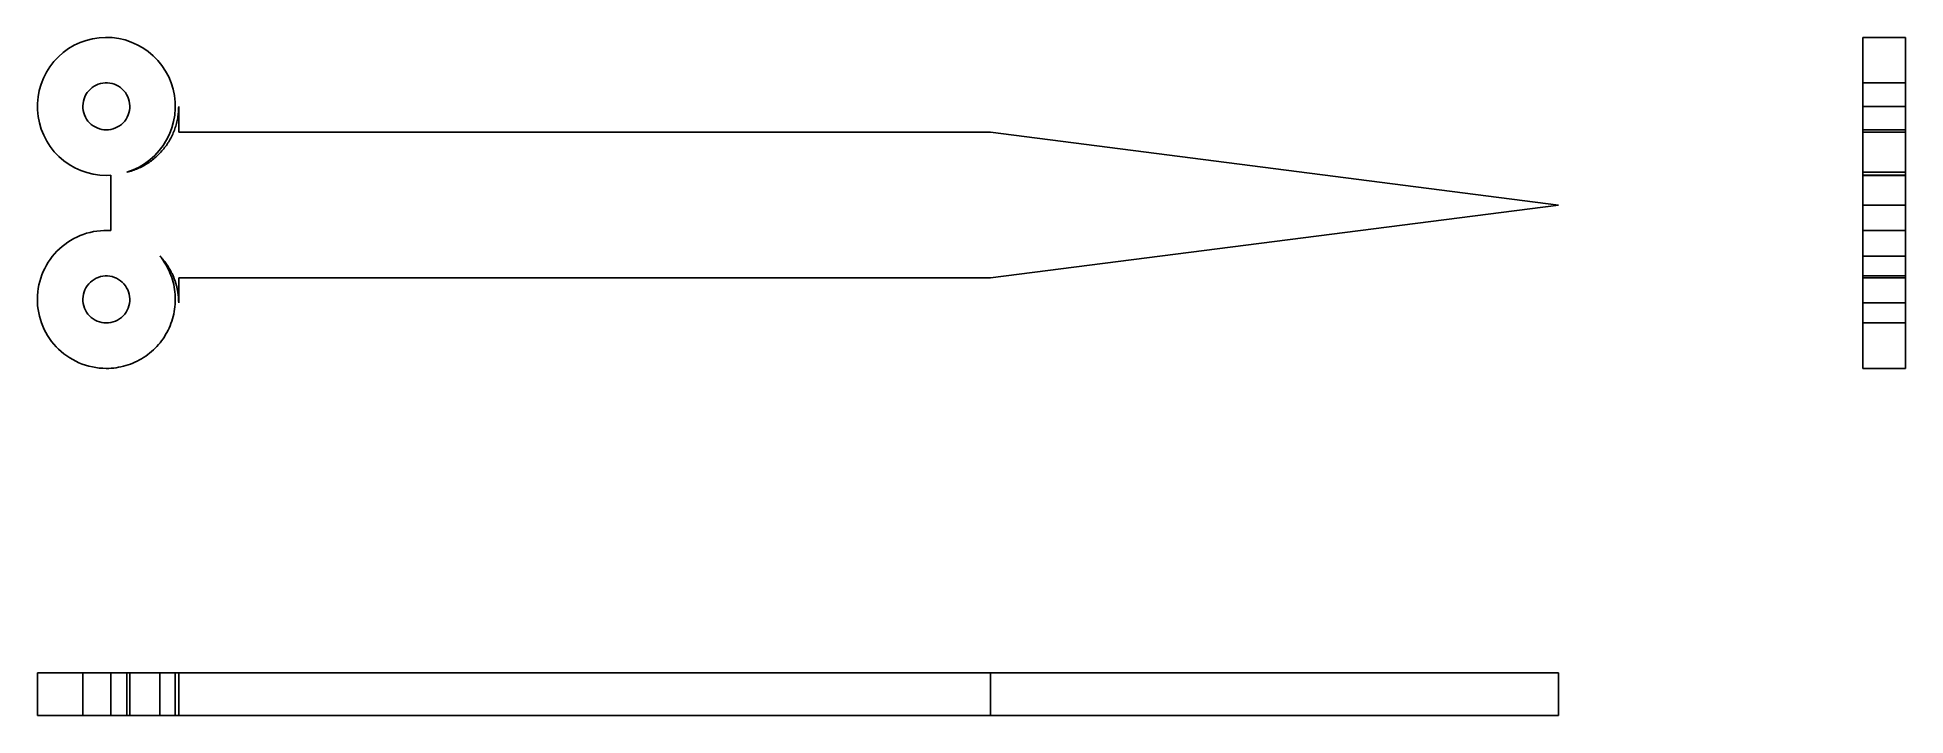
# Model space of a CAD drawing. Extents: x 0 to 1.36, y 0 to 0.49.
import ezdxf

# ---------------------------------------------------------------- set-up
doc = ezdxf.new("R2010")
doc.units = 0
doc.linetypes.add('HIDDEN', pattern=[0.055415, 0.036962, -0.018453])
for name, color, linetype in [('FRONT', 7, 'CONTINUOUS'), ('LEFT', 7, 'CONTINUOUS'), ('LEFT_HID', 7, 'HIDDEN'), ('TOP', 7, 'CONTINUOUS'), ('TOP_HID', 7, 'HIDDEN')]:
    doc.layers.add(name, color=color, linetype=linetype)

msp = doc.modelspace()

# ---------------------------------------------------------------- linework, layer by layer
at = {"layer": 'FRONT'}
for p, q in [((0.031174, 0.49027), (0.026854, 0.488253)), ((0.035665, 0.491868), (0.031174, 0.49027)), ((0.040287, 0.493033), (0.035665, 0.491868)), ((0.044999, 0.493755), (0.040287, 0.493033)), ((0.049758, 0.494027), (0.044999, 0.493755)), ((0.054522, 0.493847), (0.049758, 0.494027)), ((0.059247, 0.493217), (0.054522, 0.493847)), ((0.063891, 0.492141), (0.059247, 0.493217)), ((0.068412, 0.49063), (0.063891, 0.492141)), ((0.07277, 0.488698), (0.068412, 0.49063)), ((0.015305, 0.479893), (0.01204, 0.476419)), ((0.018884, 0.483041), (0.015305, 0.479893)), ((0.022745, 0.485836), (0.018884, 0.483041)), ((0.026854, 0.488253), (0.022745, 0.485836)), ((0.076925, 0.486361), (0.07277, 0.488698)), ((0.08084, 0.483641), (0.076925, 0.486361)), ((0.084479, 0.480563), (0.08084, 0.483641)), ((0.08781, 0.477153), (0.084479, 0.480563)), ((0.090804, 0.473443), (0.08781, 0.477153)), ((0.004411, 0.464374), (0.002666, 0.459938)), ((0.006569, 0.468625), (0.004411, 0.464374)), ((0.009119, 0.472652), (0.006569, 0.468625)), ((0.01204, 0.476419), (0.009119, 0.472652)), ((0.093432, 0.469466), (0.090804, 0.473443)), ((0.095671, 0.465258), (0.093432, 0.469466)), ((0.097502, 0.460857), (0.095671, 0.465258)), ((0.000473, 0.450671), (0.000044, 0.445923)), ((0.001349, 0.455356), (0.000473, 0.450671)), ((0.002666, 0.459938), (0.001349, 0.455356)), ((0.034031, 0.449231), (0.033569, 0.447589)), ((0.034654, 0.450818), (0.034031, 0.449231)), ((0.035431, 0.452336), (0.034654, 0.450818)), ((0.036357, 0.453768), (0.035431, 0.452336)), ((0.03742, 0.455101), (0.036357, 0.453768)), ((0.038611, 0.456322), (0.03742, 0.455101)), ((0.039917, 0.457418), (0.038611, 0.456322)), ((0.041326, 0.458379), (0.039917, 0.457418)), ((0.042823, 0.459194), (0.041326, 0.458379)), ((0.044395, 0.459857), (0.042823, 0.459194)), ((0.046024, 0.460359), (0.044395, 0.459857)), ((0.047696, 0.460697), (0.046024, 0.460359)), ((0.049392, 0.460867), (0.047696, 0.460697)), ((0.051098, 0.460867), (0.049392, 0.460867)), ((0.052794, 0.460697), (0.051098, 0.460867)), ((0.054466, 0.460359), (0.052794, 0.460697)), ((0.056095, 0.459857), (0.054466, 0.460359)), ((0.057667, 0.459194), (0.056095, 0.459857)), ((0.059164, 0.458379), (0.057667, 0.459194)), ((0.060573, 0.457418), (0.059164, 0.458379)), ((0.06188, 0.456322), (0.060573, 0.457418)), ((0.06307, 0.455101), (0.06188, 0.456322)), ((0.064133, 0.453768), (0.06307, 0.455101)), ((0.065059, 0.452336), (0.064133, 0.453768)), ((0.065837, 0.450818), (0.065059, 0.452336)), ((0.06646, 0.449231), (0.065837, 0.450818)), ((0.066921, 0.447589), (0.06646, 0.449231)), ((0.098907, 0.456302), (0.097502, 0.460857)), ((0.099875, 0.451634), (0.098907, 0.456302)), ((0.100395, 0.446895), (0.099875, 0.451634)), ((0.000044, 0.445923), (0.000067, 0.441156)), ((0.000067, 0.441156), (0.000542, 0.436413)), ((0.000542, 0.436413), (0.001464, 0.431736)), ((0.033273, 0.44591), (0.033145, 0.444209)), ((0.033145, 0.444209), (0.033188, 0.442505)), ((0.033188, 0.442505), (0.0334, 0.440813)), ((0.033569, 0.447589), (0.033273, 0.44591)), ((0.0334, 0.440813), (0.033779, 0.43915)), ((0.033779, 0.43915), (0.034322, 0.437534)), ((0.034322, 0.437534), (0.035024, 0.435979)), ((0.035024, 0.435979), (0.035876, 0.434502)), ((0.064614, 0.434502), (0.065467, 0.435979)), ((0.065467, 0.435979), (0.066168, 0.437534)), ((0.066168, 0.437534), (0.066711, 0.43915)), ((0.066711, 0.43915), (0.06709, 0.440813)), ((0.067218, 0.44591), (0.066921, 0.447589)), ((0.06709, 0.440813), (0.067302, 0.442505)), ((0.067345, 0.444209), (0.067218, 0.44591)), ((0.067302, 0.442505), (0.067345, 0.444209)), ((0.099251, 0.432684), (0.100082, 0.437377)), ((0.100082, 0.437377), (0.100465, 0.442129)), ((0.100465, 0.442129), (0.100395, 0.446895)), ((0.10242, 0.436507), (0.102255, 0.435477)), ((0.102562, 0.437541), (0.10242, 0.436507)), ((0.102683, 0.438577), (0.102562, 0.437541)), ((0.102783, 0.439615), (0.102683, 0.438577)), ((0.10286, 0.440655), (0.102783, 0.439615)), ((0.102915, 0.441697), (0.10286, 0.440655)), ((0.102948, 0.44274), (0.102915, 0.441697)), ((0.102959, 0.443783), (0.102948, 0.44274)), ((0.102959, 0.427007), (0.102959, 0.443783)), ((0.001464, 0.431736), (0.002825, 0.427168)), ((0.002825, 0.427168), (0.004613, 0.422749)), ((0.004613, 0.422749), (0.006811, 0.418519)), ((0.035876, 0.434502), (0.036872, 0.433118)), ((0.036872, 0.433118), (0.038, 0.431839)), ((0.038, 0.431839), (0.03925, 0.43068)), ((0.03925, 0.43068), (0.040609, 0.42965)), ((0.040609, 0.42965), (0.042064, 0.428761)), ((0.042064, 0.428761), (0.043601, 0.428021)), ((0.043601, 0.428021), (0.045203, 0.427438)), ((0.045203, 0.427438), (0.046856, 0.427017)), ((0.046856, 0.427017), (0.048542, 0.426763)), ((0.048542, 0.426763), (0.050245, 0.426678)), ((0.050245, 0.426678), (0.051948, 0.426763)), ((0.051948, 0.426763), (0.053634, 0.427017)), ((0.053634, 0.427017), (0.055287, 0.427438)), ((0.055287, 0.427438), (0.056889, 0.428021)), ((0.056889, 0.428021), (0.058426, 0.428761)), ((0.058426, 0.428761), (0.059881, 0.42965)), ((0.059881, 0.42965), (0.06124, 0.43068)), ((0.06124, 0.43068), (0.06249, 0.431839)), ((0.06249, 0.431839), (0.063618, 0.433118)), ((0.063618, 0.433118), (0.064614, 0.434502)), ((0.09416, 0.419365), (0.096276, 0.423637)), ((0.096276, 0.423637), (0.097978, 0.42809)), ((0.098175, 0.422589), (0.097717, 0.421651)), ((0.097978, 0.42809), (0.099251, 0.432684)), ((0.098613, 0.423535), (0.098175, 0.422589)), ((0.099031, 0.424491), (0.098613, 0.423535)), ((0.099429, 0.425455), (0.099031, 0.424491)), ((0.099806, 0.426428), (0.099429, 0.425455)), ((0.100163, 0.427408), (0.099806, 0.426428)), ((0.100498, 0.428396), (0.100163, 0.427408)), ((0.100813, 0.429391), (0.100498, 0.428396)), ((0.101107, 0.430392), (0.100813, 0.429391)), ((0.101379, 0.431398), (0.101107, 0.430392)), ((0.101631, 0.432411), (0.101379, 0.431398)), ((0.10186, 0.433429), (0.101631, 0.432411)), ((0.102068, 0.434451), (0.10186, 0.433429)), ((0.102255, 0.435477), (0.102068, 0.434451)), ((0.102959, 0.424868), (0.102959, 0.427007)), ((0.694571, 0.424868), (0.102959, 0.424868)), ((1.108304, 0.371826), (0.694571, 0.424868)), ((0.006811, 0.418519), (0.009401, 0.414517)), ((0.009401, 0.414517), (0.012358, 0.410778)), ((0.012358, 0.410778), (0.015656, 0.407336)), ((0.085533, 0.408013), (0.088764, 0.411518)), ((0.088616, 0.409003), (0.087873, 0.40827)), ((0.089344, 0.40975), (0.088616, 0.409003)), ((0.088764, 0.411518), (0.091648, 0.415314)), ((0.090055, 0.410513), (0.089344, 0.40975)), ((0.090751, 0.411291), (0.090055, 0.410513)), ((0.091429, 0.412083), (0.090751, 0.411291)), ((0.092091, 0.41289), (0.091429, 0.412083)), ((0.091648, 0.415314), (0.09416, 0.419365)), ((0.092735, 0.41371), (0.092091, 0.41289)), ((0.093362, 0.414544), (0.092735, 0.41371)), ((0.093972, 0.41539), (0.093362, 0.414544)), ((0.094563, 0.41625), (0.093972, 0.41539)), ((0.095136, 0.417122), (0.094563, 0.41625)), ((0.09569, 0.418005), (0.095136, 0.417122)), ((0.096226, 0.418901), (0.09569, 0.418005)), ((0.096742, 0.419807), (0.096226, 0.418901)), ((0.097239, 0.420724), (0.096742, 0.419807)), ((0.097717, 0.421651), (0.097239, 0.420724)), ((0.015656, 0.407336), (0.019266, 0.404223)), ((0.019266, 0.404223), (0.023154, 0.401465)), ((0.023154, 0.401465), (0.027286, 0.399088)), ((0.027286, 0.399088), (0.031625, 0.397114)), ((0.031625, 0.397114), (0.036131, 0.395559)), ((0.036131, 0.395559), (0.040765, 0.394439)), ((0.06529, 0.395842), (0.069766, 0.397483)), ((0.066301, 0.396099), (0.06529, 0.395842)), ((0.067307, 0.396378), (0.066301, 0.396099)), ((0.068306, 0.396678), (0.067307, 0.396378)), ((0.069298, 0.396999), (0.068306, 0.396678)), ((0.070284, 0.397341), (0.069298, 0.396999)), ((0.069766, 0.397483), (0.074065, 0.399541)), ((0.071262, 0.397704), (0.070284, 0.397341)), ((0.072232, 0.398087), (0.071262, 0.397704)), ((0.073194, 0.398491), (0.072232, 0.398087)), ((0.074147, 0.398915), (0.073194, 0.398491)), ((0.074065, 0.399541), (0.078151, 0.401998)), ((0.075091, 0.399359), (0.074147, 0.398915)), ((0.076025, 0.399823), (0.075091, 0.399359)), ((0.07695, 0.400306), (0.076025, 0.399823)), ((0.077863, 0.400809), (0.07695, 0.400306)), ((0.078767, 0.401331), (0.077863, 0.400809)), ((0.078151, 0.401998), (0.081985, 0.40483)), ((0.079658, 0.401873), (0.078767, 0.401331)), ((0.080539, 0.402432), (0.079658, 0.401873)), ((0.081407, 0.403011), (0.080539, 0.402432)), ((0.082262, 0.403607), (0.081407, 0.403011)), ((0.081985, 0.40483), (0.085533, 0.408013)), ((0.083105, 0.404222), (0.082262, 0.403607)), ((0.083935, 0.404854), (0.083105, 0.404222)), ((0.084751, 0.405504), (0.083935, 0.404854)), ((0.085554, 0.406171), (0.084751, 0.405504)), ((0.086342, 0.406854), (0.085554, 0.406171)), ((0.087115, 0.407554), (0.086342, 0.406854)), ((0.087873, 0.40827), (0.087115, 0.407554)), ((0.040765, 0.394439), (0.045483, 0.393762)), ((0.045483, 0.393762), (0.050245, 0.393536)), ((0.050245, 0.393536), (0.053617, 0.393649)), ((0.053617, 0.393649), (0.053617, 0.353291)), ((0.694571, 0.318783), (1.108304, 0.371826)), ((0.017997, 0.341691), (0.016077, 0.339999)), ((0.020001, 0.343283), (0.017997, 0.341691)), ((0.022083, 0.344771), (0.020001, 0.343283)), ((0.024238, 0.34615), (0.022083, 0.344771)), ((0.02646, 0.347419), (0.024238, 0.34615)), ((0.028744, 0.348572), (0.02646, 0.347419)), ((0.031084, 0.349608), (0.028744, 0.348572)), ((0.033474, 0.350523), (0.031084, 0.349608)), ((0.035907, 0.351315), (0.033474, 0.350523)), ((0.038377, 0.351983), (0.035907, 0.351315)), ((0.040878, 0.352524), (0.038377, 0.351983)), ((0.043404, 0.352937), (0.040878, 0.352524)), ((0.045947, 0.35322), (0.043404, 0.352937)), ((0.048501, 0.353374), (0.045947, 0.35322)), ((0.05106, 0.353398), (0.048501, 0.353374)), ((0.053617, 0.353291), (0.05106, 0.353398)), ((0.006576, 0.328013), (0.005367, 0.325757)), ((0.007898, 0.330204), (0.006576, 0.328013)), ((0.00933, 0.332324), (0.007898, 0.330204)), ((0.010868, 0.33437), (0.00933, 0.332324)), ((0.012508, 0.336334), (0.010868, 0.33437)), ((0.014246, 0.338212), (0.012508, 0.336334)), ((0.016077, 0.339999), (0.014246, 0.338212)), ((0.089313, 0.334756), (0.089723, 0.334321)), ((0.090417, 0.33334), (0.089313, 0.334756)), ((0.089723, 0.334321), (0.090127, 0.333882)), ((0.090127, 0.333882), (0.090526, 0.333438)), ((0.091469, 0.331886), (0.090417, 0.33334)), ((0.090526, 0.333438), (0.090919, 0.332989)), ((0.090919, 0.332989), (0.091307, 0.332536)), ((0.091307, 0.332536), (0.091689, 0.332078)), ((0.092469, 0.330395), (0.091469, 0.331886)), ((0.091689, 0.332078), (0.092066, 0.331615)), ((0.092066, 0.331615), (0.092437, 0.331147)), ((0.092437, 0.331147), (0.092803, 0.330676)), ((0.093415, 0.328869), (0.092469, 0.330395)), ((0.092803, 0.330676), (0.093163, 0.3302)), ((0.093163, 0.3302), (0.093517, 0.329719)), ((0.094306, 0.327311), (0.093415, 0.328869)), ((0.093517, 0.329719), (0.093865, 0.329234)), ((0.093865, 0.329234), (0.094207, 0.328745)), ((0.094207, 0.328745), (0.094544, 0.328252)), ((0.095141, 0.325721), (0.094306, 0.327311)), ((0.094544, 0.328252), (0.094874, 0.327755)), ((0.094874, 0.327755), (0.095198, 0.327254)), ((0.095198, 0.327254), (0.095516, 0.32675)), ((0.095516, 0.32675), (0.095829, 0.326241)), ((0.001122, 0.313723), (0.000647, 0.311208)), ((0.001723, 0.31621), (0.001122, 0.313723)), ((0.002451, 0.318663), (0.001723, 0.31621)), ((0.003302, 0.321076), (0.002451, 0.318663)), ((0.004275, 0.323443), (0.003302, 0.321076)), ((0.005367, 0.325757), (0.004275, 0.323443)), ((0.036357, 0.313143), (0.035431, 0.311711)), ((0.03742, 0.314476), (0.036357, 0.313143)), ((0.038611, 0.315697), (0.03742, 0.314476)), ((0.039917, 0.316793), (0.038611, 0.315697)), ((0.041326, 0.317754), (0.039917, 0.316793)), ((0.042823, 0.318569), (0.041326, 0.317754)), ((0.044395, 0.319232), (0.042823, 0.318569)), ((0.046024, 0.319734), (0.044395, 0.319232)), ((0.047696, 0.320072), (0.046024, 0.319734)), ((0.049392, 0.320242), (0.047696, 0.320072)), ((0.051098, 0.320242), (0.049392, 0.320242)), ((0.052794, 0.320072), (0.051098, 0.320242)), ((0.054466, 0.319734), (0.052794, 0.320072)), ((0.056095, 0.319232), (0.054466, 0.319734)), ((0.057667, 0.318569), (0.056095, 0.319232)), ((0.059164, 0.317754), (0.057667, 0.318569)), ((0.060573, 0.316793), (0.059164, 0.317754)), ((0.06188, 0.315697), (0.060573, 0.316793)), ((0.06307, 0.314476), (0.06188, 0.315697)), ((0.064133, 0.313143), (0.06307, 0.314476)), ((0.065059, 0.311711), (0.064133, 0.313143)), ((0.095918, 0.324103), (0.095141, 0.325721)), ((0.095829, 0.326241), (0.096135, 0.325728)), ((0.096637, 0.322458), (0.095918, 0.324103)), ((0.096135, 0.325728), (0.096434, 0.325212)), ((0.096434, 0.325212), (0.096728, 0.324693)), ((0.097297, 0.320789), (0.096637, 0.322458)), ((0.096728, 0.324693), (0.097015, 0.324169)), ((0.097015, 0.324169), (0.097296, 0.323643)), ((0.097296, 0.323643), (0.09757, 0.323113)), ((0.097897, 0.319097), (0.097297, 0.320789)), ((0.09757, 0.323113), (0.097838, 0.32258)), ((0.097838, 0.32258), (0.0981, 0.322043)), ((0.098436, 0.317385), (0.097897, 0.319097)), ((0.0981, 0.322043), (0.098355, 0.321504)), ((0.098355, 0.321504), (0.098603, 0.320961)), ((0.098913, 0.315654), (0.098436, 0.317385)), ((0.098603, 0.320961), (0.098845, 0.320415)), ((0.098845, 0.320415), (0.09908, 0.319867)), ((0.099328, 0.313908), (0.098913, 0.315654)), ((0.09908, 0.319867), (0.099309, 0.319316)), ((0.099309, 0.319316), (0.099531, 0.318762)), ((0.099681, 0.312148), (0.099328, 0.313908)), ((0.099531, 0.318762), (0.099746, 0.318205)), ((0.099746, 0.318205), (0.099954, 0.317646)), ((0.099954, 0.317646), (0.100156, 0.317084)), ((0.100156, 0.317084), (0.100351, 0.31652)), ((0.100351, 0.31652), (0.100539, 0.315953)), ((0.100539, 0.315953), (0.10072, 0.315385)), ((0.10072, 0.315385), (0.100894, 0.314814)), ((0.100894, 0.314814), (0.101062, 0.314241)), ((0.101062, 0.314241), (0.101222, 0.313666)), ((0.101222, 0.313666), (0.101376, 0.31309)), ((0.101376, 0.31309), (0.101522, 0.312511)), ((0.102959, 0.31648), (0.102959, 0.318783)), ((0.102959, 0.318783), (0.694571, 0.318783)), ((0.102959, 0.300691), (0.102959, 0.31648)), ((0.000086, 0.306123), (0, 0.303565)), ((0, 0.303565), (0.000044, 0.301007)), ((0.000044, 0.301007), (0.000219, 0.298454)), ((0.000302, 0.308673), (0.000086, 0.306123)), ((0.000647, 0.311208), (0.000302, 0.308673)), ((0.033273, 0.305285), (0.033145, 0.303584)), ((0.033145, 0.303584), (0.033188, 0.30188)), ((0.033188, 0.30188), (0.0334, 0.300188)), ((0.033569, 0.306964), (0.033273, 0.305285)), ((0.0334, 0.300188), (0.033779, 0.298525)), ((0.034031, 0.308606), (0.033569, 0.306964)), ((0.034654, 0.310193), (0.034031, 0.308606)), ((0.035431, 0.311711), (0.034654, 0.310193)), ((0.065837, 0.310193), (0.065059, 0.311711)), ((0.06646, 0.308606), (0.065837, 0.310193)), ((0.066921, 0.306964), (0.06646, 0.308606)), ((0.066711, 0.298525), (0.06709, 0.300188)), ((0.067218, 0.305285), (0.066921, 0.306964)), ((0.06709, 0.300188), (0.067302, 0.30188)), ((0.067345, 0.303584), (0.067218, 0.305285)), ((0.067302, 0.30188), (0.067345, 0.303584)), ((0.099971, 0.310376), (0.099681, 0.312148)), ((0.100197, 0.308595), (0.099971, 0.310376)), ((0.100359, 0.306807), (0.100197, 0.308595)), ((0.10021, 0.297844), (0.100368, 0.299633)), ((0.100457, 0.305015), (0.100359, 0.306807)), ((0.100368, 0.299633), (0.100462, 0.301425)), ((0.100492, 0.30322), (0.100457, 0.305015)), ((0.100462, 0.301425), (0.100492, 0.30322)), ((0.101522, 0.312511), (0.101662, 0.311931)), ((0.101662, 0.311931), (0.101794, 0.311349)), ((0.101794, 0.311349), (0.101919, 0.310765)), ((0.101919, 0.310765), (0.102038, 0.31018)), ((0.102038, 0.31018), (0.102149, 0.309594)), ((0.102149, 0.309594), (0.102253, 0.309006)), ((0.102253, 0.309006), (0.10235, 0.308417)), ((0.10235, 0.308417), (0.10244, 0.307827)), ((0.10244, 0.307827), (0.102523, 0.307236)), ((0.102523, 0.307236), (0.102598, 0.306644)), ((0.102598, 0.306644), (0.102667, 0.306052)), ((0.102667, 0.306052), (0.102728, 0.305458)), ((0.102728, 0.305458), (0.102782, 0.304864)), ((0.102782, 0.304864), (0.102829, 0.304269)), ((0.102829, 0.304269), (0.102869, 0.303673)), ((0.102869, 0.303673), (0.102901, 0.303077)), ((0.102901, 0.303077), (0.102926, 0.302481)), ((0.102926, 0.302481), (0.102944, 0.301884)), ((0.102944, 0.301884), (0.102955, 0.301288)), ((0.102955, 0.301288), (0.102959, 0.300691)), ((0.000219, 0.298454), (0.000523, 0.295913)), ((0.000523, 0.295913), (0.000957, 0.293391)), ((0.000957, 0.293391), (0.001518, 0.290895)), ((0.001518, 0.290895), (0.002205, 0.28843)), ((0.002205, 0.28843), (0.003017, 0.286003)), ((0.003017, 0.286003), (0.003952, 0.283621)), ((0.033779, 0.298525), (0.034322, 0.296909)), ((0.034322, 0.296909), (0.035024, 0.295354)), ((0.035024, 0.295354), (0.035876, 0.293877)), ((0.035876, 0.293877), (0.036872, 0.292493)), ((0.036872, 0.292493), (0.038, 0.291214)), ((0.038, 0.291214), (0.03925, 0.290055)), ((0.03925, 0.290055), (0.040609, 0.289025)), ((0.040609, 0.289025), (0.042064, 0.288136)), ((0.042064, 0.288136), (0.043601, 0.287396)), ((0.043601, 0.287396), (0.045203, 0.286813)), ((0.045203, 0.286813), (0.046856, 0.286392)), ((0.046856, 0.286392), (0.048542, 0.286138)), ((0.048542, 0.286138), (0.050245, 0.286053)), ((0.050245, 0.286053), (0.051948, 0.286138)), ((0.051948, 0.286138), (0.053634, 0.286392)), ((0.053634, 0.286392), (0.055287, 0.286813)), ((0.055287, 0.286813), (0.056889, 0.287396)), ((0.056889, 0.287396), (0.058426, 0.288136)), ((0.058426, 0.288136), (0.059881, 0.289025)), ((0.059881, 0.289025), (0.06124, 0.290055)), ((0.06124, 0.290055), (0.06249, 0.291214)), ((0.06249, 0.291214), (0.063618, 0.292493)), ((0.063618, 0.292493), (0.064614, 0.293877)), ((0.064614, 0.293877), (0.065467, 0.295354)), ((0.065467, 0.295354), (0.066168, 0.296909)), ((0.066168, 0.296909), (0.066711, 0.298525)), ((0.09734, 0.285644), (0.097936, 0.287337)), ((0.097936, 0.287337), (0.098471, 0.289051)), ((0.098471, 0.289051), (0.098944, 0.290782)), ((0.098944, 0.290782), (0.099355, 0.29253)), ((0.099355, 0.29253), (0.099703, 0.294291)), ((0.099703, 0.294291), (0.099988, 0.296063)), ((0.099988, 0.296063), (0.10021, 0.297844)), ((0.003952, 0.283621), (0.005007, 0.28129)), ((0.005007, 0.28129), (0.006179, 0.279015)), ((0.006179, 0.279015), (0.007465, 0.276803)), ((0.007465, 0.276803), (0.008862, 0.274659)), ((0.008862, 0.274659), (0.010367, 0.272589)), ((0.010367, 0.272589), (0.011975, 0.270598)), ((0.089391, 0.271657), (0.090492, 0.273076)), ((0.090492, 0.273076), (0.091541, 0.274532)), ((0.091541, 0.274532), (0.092537, 0.276026)), ((0.092537, 0.276026), (0.093479, 0.277554)), ((0.093479, 0.277554), (0.094366, 0.279114)), ((0.094366, 0.279114), (0.095197, 0.280706)), ((0.095197, 0.280706), (0.09597, 0.282326)), ((0.09597, 0.282326), (0.096685, 0.283972)), ((0.096685, 0.283972), (0.09734, 0.285644)), ((0.011975, 0.270598), (0.013682, 0.268692)), ((0.013682, 0.268692), (0.015484, 0.266876)), ((0.015484, 0.266876), (0.017376, 0.265153)), ((0.017376, 0.265153), (0.019354, 0.263529)), ((0.019354, 0.263529), (0.021411, 0.262008)), ((0.021411, 0.262008), (0.023544, 0.260593)), ((0.023544, 0.260593), (0.025745, 0.259289)), ((0.025745, 0.259289), (0.028011, 0.258098)), ((0.072753, 0.258234), (0.074343, 0.259067)), ((0.074343, 0.259067), (0.075903, 0.259956)), ((0.075903, 0.259956), (0.07743, 0.2609)), ((0.07743, 0.2609), (0.078922, 0.261898)), ((0.078922, 0.261898), (0.080377, 0.262949)), ((0.080377, 0.262949), (0.081794, 0.264051)), ((0.081794, 0.264051), (0.083171, 0.265203)), ((0.083171, 0.265203), (0.084506, 0.266403)), ((0.084506, 0.266403), (0.085797, 0.26765)), ((0.085797, 0.26765), (0.087043, 0.268943)), ((0.087043, 0.268943), (0.088241, 0.270279)), ((0.088241, 0.270279), (0.089391, 0.271657)), ((0.028011, 0.258098), (0.030333, 0.257025)), ((0.030333, 0.257025), (0.032708, 0.256071)), ((0.032708, 0.256071), (0.035128, 0.255239)), ((0.035128, 0.255239), (0.037587, 0.254532)), ((0.037587, 0.254532), (0.040079, 0.25395)), ((0.040079, 0.25395), (0.042597, 0.253497)), ((0.042597, 0.253497), (0.045136, 0.253172)), ((0.045136, 0.253172), (0.047687, 0.252976)), ((0.047687, 0.252976), (0.050245, 0.252911)), ((0.050245, 0.252911), (0.05204, 0.252943)), ((0.05204, 0.252943), (0.053832, 0.253039)), ((0.053832, 0.253039), (0.05562, 0.2532)), ((0.05562, 0.2532), (0.057402, 0.253423)), ((0.057402, 0.253423), (0.059173, 0.253711)), ((0.059173, 0.253711), (0.060934, 0.254061)), ((0.060934, 0.254061), (0.062681, 0.254474)), ((0.062681, 0.254474), (0.064412, 0.25495)), ((0.064412, 0.25495), (0.066125, 0.255487)), ((0.066125, 0.255487), (0.067818, 0.256084)), ((0.067818, 0.256084), (0.069488, 0.256742)), ((0.069488, 0.256742), (0.071134, 0.257459)), ((0.071134, 0.257459), (0.072753, 0.258234))]:
    msp.add_line(p, q, dxfattribs=at)
at = {"layer": 'LEFT'}
for p, q in [((1.329965, 0.49403), (1.329965, 0.393536)), ((1.329965, 0.49403), (1.34559, 0.49403)), ((1.361215, 0.49403), (1.34559, 0.49403)), ((1.361215, 0.49403), (1.361215, 0.393536)), ((1.329965, 0.393536), (1.329965, 0.353405)), ((1.34559, 0.393536), (1.329965, 0.393536)), ((1.34559, 0.393536), (1.361215, 0.393536)), ((1.361215, 0.393536), (1.361215, 0.353405)), ((1.329965, 0.353405), (1.329965, 0.252911)), ((1.329965, 0.353405), (1.34559, 0.353405)), ((1.361215, 0.353405), (1.34559, 0.353405)), ((1.361215, 0.353405), (1.361215, 0.252911)), ((1.34559, 0.252911), (1.329965, 0.252911)), ((1.34559, 0.252911), (1.361215, 0.252911))]:
    msp.add_line(p, q, dxfattribs=at)
at = {"layer": 'LEFT_HID', "linetype": 'HIDDEN'}
for p, q in [((1.329965, 0.395842), (1.329965, 0.49403)), ((1.361215, 0.395842), (1.361215, 0.49403)), ((1.329965, 0.426678), (1.329965, 0.460888)), ((1.329965, 0.460888), (1.329965, 0.426678)), ((1.329965, 0.460888), (1.34559, 0.460888)), ((1.361215, 0.460888), (1.34559, 0.460888)), ((1.361215, 0.426678), (1.361215, 0.460888)), ((1.361215, 0.460888), (1.361215, 0.426678)), ((1.329965, 0.443783), (1.329965, 0.395842)), ((1.34559, 0.443783), (1.329965, 0.443783)), ((1.329965, 0.427007), (1.329965, 0.443783)), ((1.34559, 0.443783), (1.361215, 0.443783)), ((1.361215, 0.427007), (1.361215, 0.443783)), ((1.361215, 0.443783), (1.361215, 0.395842)), ((1.329965, 0.424868), (1.329965, 0.427007)), ((1.34559, 0.426678), (1.329965, 0.426678)), ((1.34559, 0.424868), (1.329965, 0.424868)), ((1.34559, 0.424868), (1.329965, 0.424868)), ((1.329965, 0.371826), (1.329965, 0.424868)), ((1.329965, 0.424868), (1.329965, 0.371826)), ((1.329965, 0.371743), (1.329965, 0.424868)), ((1.34559, 0.426678), (1.361215, 0.426678)), ((1.361215, 0.424868), (1.34559, 0.424868)), ((1.34559, 0.424868), (1.361215, 0.424868)), ((1.361215, 0.424868), (1.361215, 0.427007)), ((1.361215, 0.371743), (1.361215, 0.424868)), ((1.361215, 0.424868), (1.361215, 0.371826)), ((1.361215, 0.371826), (1.361215, 0.424868)), ((1.329965, 0.395842), (1.34559, 0.395842)), ((1.329965, 0.393649), (1.329965, 0.395842)), ((1.329965, 0.395842), (1.329965, 0.394441)), ((1.361215, 0.395842), (1.34559, 0.395842)), ((1.361215, 0.393649), (1.361215, 0.395842)), ((1.361215, 0.395842), (1.361215, 0.394441)), ((1.329965, 0.394441), (1.329965, 0.393649)), ((1.329965, 0.393649), (1.34559, 0.393649)), ((1.329965, 0.393649), (1.329965, 0.393536)), ((1.329965, 0.393536), (1.329965, 0.393649)), ((1.361215, 0.393649), (1.34559, 0.393649)), ((1.361215, 0.394441), (1.361215, 0.393649)), ((1.361215, 0.393649), (1.361215, 0.393536)), ((1.361215, 0.393536), (1.361215, 0.393649)), ((1.34559, 0.371826), (1.329965, 0.371826)), ((1.329965, 0.318783), (1.329965, 0.371826)), ((1.329965, 0.371826), (1.329965, 0.318783)), ((1.329965, 0.318783), (1.329965, 0.371743)), ((1.34559, 0.371826), (1.361215, 0.371826)), ((1.361215, 0.371826), (1.361215, 0.318783)), ((1.361215, 0.318783), (1.361215, 0.371826)), ((1.361215, 0.318783), (1.361215, 0.371743)), ((1.329965, 0.353405), (1.329965, 0.353291)), ((1.329965, 0.353291), (1.329965, 0.353405)), ((1.329965, 0.353291), (1.34559, 0.353291)), ((1.329965, 0.334756), (1.329965, 0.353291)), ((1.329965, 0.353291), (1.329965, 0.350033)), ((1.329965, 0.350033), (1.329965, 0.334756)), ((1.361215, 0.353291), (1.34559, 0.353291)), ((1.361215, 0.353405), (1.361215, 0.353291)), ((1.361215, 0.353291), (1.361215, 0.353405)), ((1.361215, 0.334756), (1.361215, 0.353291)), ((1.361215, 0.353291), (1.361215, 0.350033)), ((1.361215, 0.350033), (1.361215, 0.334756)), ((1.329965, 0.334756), (1.329965, 0.300691)), ((1.329965, 0.334756), (1.34559, 0.334756)), ((1.329965, 0.252911), (1.329965, 0.334756)), ((1.361215, 0.334756), (1.34559, 0.334756)), ((1.361215, 0.334756), (1.361215, 0.300691)), ((1.361215, 0.252911), (1.361215, 0.334756)), ((1.329965, 0.286053), (1.329965, 0.320263)), ((1.329965, 0.320263), (1.329965, 0.286053)), ((1.329965, 0.320263), (1.34559, 0.320263)), ((1.329965, 0.31648), (1.329965, 0.318783)), ((1.329965, 0.318783), (1.34559, 0.318783)), ((1.34559, 0.318783), (1.329965, 0.318783)), ((1.329965, 0.300691), (1.329965, 0.31648)), ((1.361215, 0.320263), (1.34559, 0.320263)), ((1.34559, 0.318783), (1.361215, 0.318783)), ((1.34559, 0.318783), (1.361215, 0.318783)), ((1.361215, 0.286053), (1.361215, 0.320263)), ((1.361215, 0.320263), (1.361215, 0.286053)), ((1.361215, 0.31648), (1.361215, 0.318783)), ((1.361215, 0.300691), (1.361215, 0.31648)), ((1.34559, 0.300691), (1.329965, 0.300691)), ((1.34559, 0.300691), (1.361215, 0.300691)), ((1.34559, 0.286053), (1.329965, 0.286053)), ((1.34559, 0.286053), (1.361215, 0.286053))]:
    msp.add_line(p, q, dxfattribs=at)
at = {"layer": 'TOP'}
for p, q in [((0.100493, 0.03125), (0, 0.03125)), ((0, 0.03125), (0, 0.015625)), ((0.102961, 0.03125), (0.100493, 0.03125)), ((0.100493, 0.03125), (0.100493, 0.015625)), ((0.102961, 0.015625), (0.102961, 0.03125)), ((0.694572, 0.03125), (0.102961, 0.03125)), ((0.694572, 0.015625), (0.694572, 0.03125)), ((1.108306, 0.03125), (0.694572, 0.03125)), ((1.108306, 0.015625), (1.108306, 0.03125)), ((0, 0), (0, 0.015625)), ((0.100493, 0), (0.100493, 0.015625)), ((0.102961, 0.015625), (0.102961, 0)), ((0.694572, 0.015625), (0.694572, 0)), ((1.108306, 0.015625), (1.108306, 0)), ((0.100493, 0), (0, 0)), ((0.102961, 0), (0.100493, 0)), ((0.694572, 0), (0.102961, 0)), ((1.108306, 0), (0.694572, 0))]:
    msp.add_line(p, q, dxfattribs=at)
at = {"layer": 'TOP_HID', "linetype": 'HIDDEN'}
for p, q in [((0.053618, 0.03125), (0, 0.03125)), ((0, 0.03125), (0.050247, 0.03125)), ((0, 0.03125), (0.050247, 0.03125)), ((0.067352, 0.03125), (0.033141, 0.03125)), ((0.033141, 0.03125), (0.050247, 0.03125)), ((0.067352, 0.03125), (0.033141, 0.03125)), ((0.033141, 0.03125), (0.050247, 0.03125)), ((0.033141, 0.03125), (0.033141, 0.015625)), ((0.033141, 0.03125), (0.033141, 0.015625)), ((0.050247, 0.03125), (0.053618, 0.03125)), ((0.050247, 0.03125), (0.100493, 0.03125)), ((0.050247, 0.03125), (0.067352, 0.03125)), ((0.050247, 0.03125), (0.067352, 0.03125)), ((0.053618, 0.03125), (0.053618, 0.015625)), ((0.053618, 0.03125), (0.053618, 0.015625)), ((0.089315, 0.03125), (0.053618, 0.03125)), ((0.053618, 0.03125), (0.065292, 0.03125)), ((0.053618, 0.03125), (0.089315, 0.03125)), ((0.065292, 0.03125), (0.053618, 0.03125)), ((0.065292, 0.03125), (0.065292, 0.015625)), ((0.100493, 0.03125), (0.065292, 0.03125)), ((0.065292, 0.03125), (0.100493, 0.03125)), ((0.067352, 0.03125), (0.067352, 0.015625)), ((0.067352, 0.03125), (0.067352, 0.015625)), ((0.089315, 0.03125), (0.102961, 0.03125)), ((0.089315, 0.03125), (0.089315, 0.015625)), ((0.100493, 0.03125), (0.089315, 0.03125)), ((0.033141, 0), (0.033141, 0.015625)), ((0.033141, 0), (0.033141, 0.015625)), ((0.053618, 0), (0.053618, 0.015625)), ((0.053618, 0), (0.053618, 0.015625)), ((0.065292, 0), (0.065292, 0.015625)), ((0.067352, 0), (0.067352, 0.015625)), ((0.067352, 0), (0.067352, 0.015625)), ((0.089315, 0), (0.089315, 0.015625)), ((0.053618, 0), (0, 0)), ((0, 0), (0.050247, 0)), ((0, 0), (0.050247, 0)), ((0.067352, 0), (0.033141, 0)), ((0.033141, 0), (0.050247, 0)), ((0.067352, 0), (0.033141, 0)), ((0.033141, 0), (0.050247, 0)), ((0.050247, 0), (0.100493, 0)), ((0.050247, 0), (0.067352, 0)), ((0.050247, 0), (0.053618, 0)), ((0.050247, 0), (0.067352, 0)), ((0.089315, 0), (0.053618, 0)), ((0.053618, 0), (0.065292, 0)), ((0.053618, 0), (0.089315, 0)), ((0.065292, 0), (0.053618, 0)), ((0.100493, 0), (0.065292, 0)), ((0.065292, 0), (0.100493, 0)), ((0.089315, 0), (0.102961, 0)), ((0.100493, 0), (0.089315, 0))]:
    msp.add_line(p, q, dxfattribs=at)

doc.saveas('drawing.dxf')
